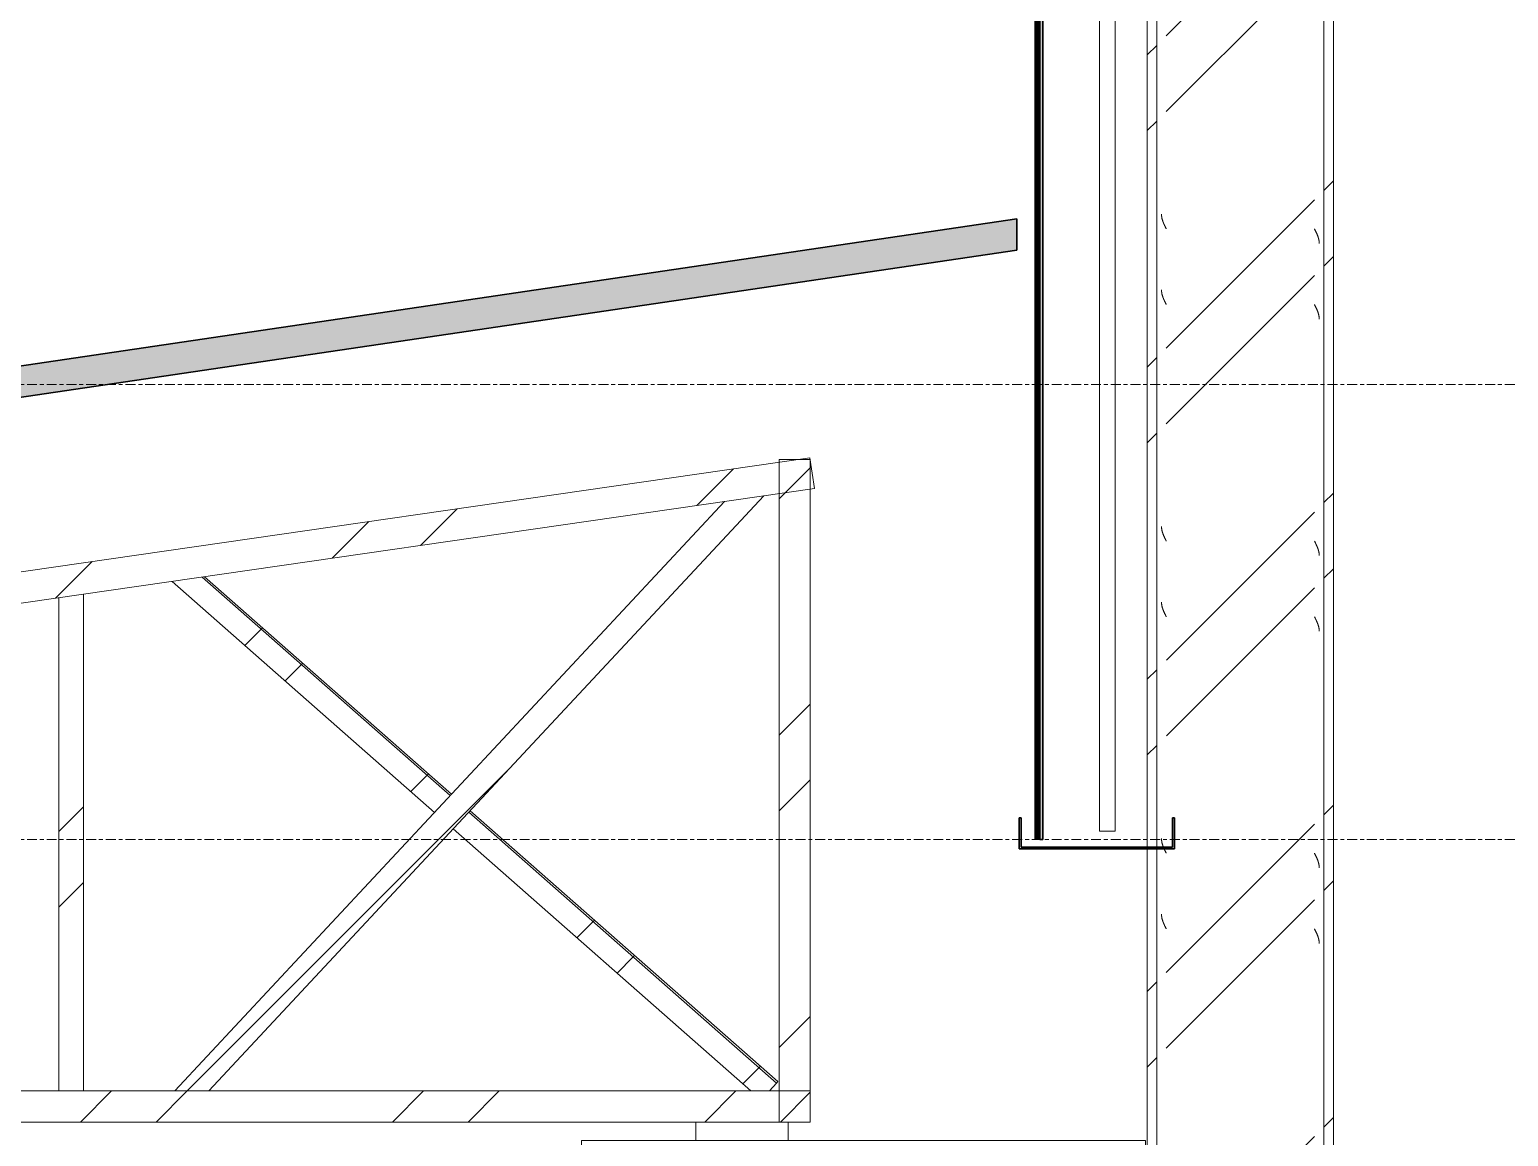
# Model space of a CAD drawing. Header units: centimetres. Extents: x -13467 to 3766, y -437 to 1921.
# Drawn here: x -12643.1 to -12404.8, y 467.7 to 646 of the extents above; entities that cross this region are included whole.
import ezdxf

# ---------------------------------------------------------------- set-up
doc = ezdxf.new("R2010")
doc.units = ezdxf.units.CM
doc.linetypes.add('Centre', pattern=[3.175, 0.635, -0.475, 1.59, -0.475])
for name, color, linetype, lineweight in [('A-FLOR-LEVL', 7, 'Continuous', 9), ('A-GENM', 7, 'Continuous', 9), ('A-ROOF', 7, 'Continuous', 9), ('A-ROOF-PATT', 7, 'Continuous', 35), ('A-WALL', 7, 'Continuous', 9), ('A-WALL-PATT', 7, 'Continuous', 35), ('S-BEAM', 7, 'Continuous', 9), ('S-COLS', 7, 'Continuous', 9), ('S-FSTN', 7, 'Continuous', 9)]:
    doc.layers.add(name, color=color, linetype=linetype, lineweight=lineweight)
pattern_1 = [(45, (-5050.647, 712), (-25.14472, 25.14472), []), (45, (-5050.647, 750.1), (-25.14472, 25.14472), [])]

# ---------------------------------------------------------------- blocks, each defined once
blk = doc.blocks.new('FP_11-Sección 1-1')
at = {"layer": 'S-COLS', "color": 9, "true_color": 0xc0c0c0}
for p, q in [((-12436.04, 613.85), (-12436.06, 613.89)), ((-12436.02, 613.81), (-12436.04, 613.85)), ((-12436, 613.78), (-12436.02, 613.81)), ((-12435.98, 613.74), (-12436, 613.78)), ((-12435.97, 613.7), (-12435.98, 613.74)), ((-12435.95, 613.66), (-12435.97, 613.7)), ((-12435.93, 613.63), (-12435.95, 613.66)), ((-12435.91, 613.59), (-12435.93, 613.63)), ((-12435.89, 613.55), (-12435.91, 613.59)), ((-12435.87, 613.52), (-12435.89, 613.55)), ((-12435.85, 613.48), (-12435.87, 613.52)), ((-12435.84, 613.44), (-12435.85, 613.48)), ((-12435.82, 613.4), (-12435.84, 613.44)), ((-12435.8, 613.37), (-12435.82, 613.4)), ((-12435.78, 613.33), (-12435.8, 613.37)), ((-12435.77, 613.29), (-12435.78, 613.33)), ((-12435.75, 613.25), (-12435.77, 613.29)), ((-12435.73, 613.22), (-12435.75, 613.25)), ((-12435.71, 613.18), (-12435.73, 613.22)), ((-12435.7, 613.14), (-12435.71, 613.18)), ((-12435.68, 613.11), (-12435.7, 613.14)), ((-12435.66, 613.07), (-12435.68, 613.11)), ((-12435.65, 613.03), (-12435.66, 613.07)), ((-12435.63, 612.99), (-12435.65, 613.03)), ((-12435.62, 612.96), (-12435.63, 612.99)), ((-12435.6, 612.92), (-12435.62, 612.96)), ((-12435.59, 612.88), (-12435.6, 612.92)), ((-12435.57, 612.84), (-12435.59, 612.88)), ((-12435.56, 612.81), (-12435.57, 612.84)), ((-12435.54, 612.77), (-12435.56, 612.81)), ((-12435.53, 612.73), (-12435.54, 612.77)), ((-12435.52, 612.69), (-12435.53, 612.73)), ((-12435.5, 612.66), (-12435.52, 612.69)), ((-12435.49, 612.62), (-12435.5, 612.66)), ((-12435.48, 612.58), (-12435.49, 612.62)), ((-12435.47, 612.55), (-12435.48, 612.58)), ((-12435.45, 612.51), (-12435.47, 612.55)), ((-12435.44, 612.47), (-12435.45, 612.51)), ((-12435.43, 612.43), (-12435.44, 612.47)), ((-12435.42, 612.4), (-12435.43, 612.43)), ((-12435.41, 612.36), (-12435.42, 612.4)), ((-12435.4, 612.32), (-12435.41, 612.36)), ((-12435.39, 612.28), (-12435.4, 612.32)), ((-12435.38, 612.25), (-12435.39, 612.28)), ((-12435.37, 612.21), (-12435.38, 612.25)), ((-12435.36, 612.17), (-12435.37, 612.21)), ((-12435.36, 612.14), (-12435.36, 612.17)), ((-12435.35, 612.1), (-12435.36, 612.14)), ((-12435.34, 612.06), (-12435.35, 612.1)), ((-12435.34, 612.02), (-12435.34, 612.06)), ((-12435.33, 611.99), (-12435.34, 612.02)), ((-12435.32, 611.95), (-12435.33, 611.99)), ((-12435.32, 611.91), (-12435.32, 611.95)), ((-12435.31, 611.87), (-12435.32, 611.91)), ((-12435.31, 611.84), (-12435.31, 611.87)), ((-12435.31, 611.8), (-12435.31, 611.84)), ((-12435.3, 611.76), (-12435.31, 611.8)), ((-12435.3, 611.72), (-12435.3, 611.76)), ((-12435.3, 611.69), (-12435.3, 611.72)), ((-12435.29, 611.65), (-12435.3, 611.69)), ((-12435.29, 611.61), (-12435.29, 611.65)), ((-12435.29, 611.58), (-12435.29, 611.61)), ((-12435.29, 611.54), (-12435.29, 611.58)), ((-12436.04, 601.66), (-12436.06, 601.7)), ((-12436.02, 601.62), (-12436.04, 601.66)), ((-12436, 601.59), (-12436.02, 601.62)), ((-12435.98, 601.55), (-12436, 601.59)), ((-12435.97, 601.51), (-12435.98, 601.55)), ((-12435.95, 601.48), (-12435.97, 601.51)), ((-12435.93, 601.44), (-12435.95, 601.48)), ((-12435.91, 601.4), (-12435.93, 601.44)), ((-12435.89, 601.36), (-12435.91, 601.4)), ((-12435.87, 601.33), (-12435.89, 601.36)), ((-12435.85, 601.29), (-12435.87, 601.33)), ((-12435.84, 601.25), (-12435.85, 601.29)), ((-12435.82, 601.21), (-12435.84, 601.25)), ((-12435.8, 601.18), (-12435.82, 601.21)), ((-12435.78, 601.14), (-12435.8, 601.18)), ((-12435.77, 601.1), (-12435.78, 601.14)), ((-12435.75, 601.06), (-12435.77, 601.1)), ((-12435.73, 601.03), (-12435.75, 601.06)), ((-12435.71, 600.99), (-12435.73, 601.03)), ((-12435.7, 600.95), (-12435.71, 600.99)), ((-12435.68, 600.92), (-12435.7, 600.95)), ((-12435.66, 600.88), (-12435.68, 600.92)), ((-12435.65, 600.84), (-12435.66, 600.88)), ((-12435.63, 600.8), (-12435.65, 600.84)), ((-12435.62, 600.77), (-12435.63, 600.8)), ((-12435.6, 600.73), (-12435.62, 600.77)), ((-12435.59, 600.69), (-12435.6, 600.73)), ((-12435.57, 600.65), (-12435.59, 600.69)), ((-12435.56, 600.62), (-12435.57, 600.65)), ((-12435.54, 600.58), (-12435.56, 600.62)), ((-12435.53, 600.54), (-12435.54, 600.58)), ((-12435.52, 600.51), (-12435.53, 600.54)), ((-12435.5, 600.47), (-12435.52, 600.51)), ((-12435.49, 600.43), (-12435.5, 600.47)), ((-12435.48, 600.39), (-12435.49, 600.43)), ((-12435.47, 600.36), (-12435.48, 600.39)), ((-12435.45, 600.32), (-12435.47, 600.36)), ((-12435.44, 600.28), (-12435.45, 600.32)), ((-12435.43, 600.24), (-12435.44, 600.28)), ((-12435.42, 600.21), (-12435.43, 600.24)), ((-12435.41, 600.17), (-12435.42, 600.21)), ((-12435.4, 600.13), (-12435.41, 600.17)), ((-12435.39, 600.09), (-12435.4, 600.13)), ((-12435.38, 600.06), (-12435.39, 600.09)), ((-12435.37, 600.02), (-12435.38, 600.06)), ((-12435.36, 599.98), (-12435.37, 600.02)), ((-12435.36, 599.95), (-12435.36, 599.98)), ((-12435.35, 599.91), (-12435.36, 599.95)), ((-12435.34, 599.87), (-12435.35, 599.91)), ((-12435.34, 599.83), (-12435.34, 599.87)), ((-12435.33, 599.8), (-12435.34, 599.83)), ((-12435.32, 599.76), (-12435.33, 599.8)), ((-12435.32, 599.72), (-12435.32, 599.76)), ((-12435.31, 599.68), (-12435.32, 599.72)), ((-12435.31, 599.65), (-12435.31, 599.68)), ((-12435.31, 599.61), (-12435.31, 599.65)), ((-12435.3, 599.57), (-12435.31, 599.61)), ((-12435.3, 599.54), (-12435.3, 599.57)), ((-12435.3, 599.5), (-12435.3, 599.54)), ((-12435.29, 599.46), (-12435.3, 599.5)), ((-12435.29, 599.42), (-12435.29, 599.46)), ((-12435.29, 599.39), (-12435.29, 599.42)), ((-12435.29, 599.35), (-12435.29, 599.39)), ((-12436.04, 563.56), (-12436.06, 563.6)), ((-12436.02, 563.52), (-12436.04, 563.56)), ((-12436, 563.49), (-12436.02, 563.52)), ((-12435.98, 563.45), (-12436, 563.49)), ((-12435.97, 563.41), (-12435.98, 563.45)), ((-12435.95, 563.38), (-12435.97, 563.41)), ((-12435.93, 563.34), (-12435.95, 563.38)), ((-12435.91, 563.3), (-12435.93, 563.34)), ((-12435.89, 563.26), (-12435.91, 563.3)), ((-12435.87, 563.23), (-12435.89, 563.26)), ((-12435.85, 563.19), (-12435.87, 563.23)), ((-12435.84, 563.15), (-12435.85, 563.19)), ((-12435.82, 563.11), (-12435.84, 563.15)), ((-12435.8, 563.08), (-12435.82, 563.11)), ((-12435.78, 563.04), (-12435.8, 563.08)), ((-12435.77, 563), (-12435.78, 563.04)), ((-12435.75, 562.96), (-12435.77, 563)), ((-12435.73, 562.93), (-12435.75, 562.96)), ((-12435.71, 562.89), (-12435.73, 562.93)), ((-12435.7, 562.85), (-12435.71, 562.89)), ((-12435.68, 562.82), (-12435.7, 562.85)), ((-12435.66, 562.78), (-12435.68, 562.82)), ((-12435.65, 562.74), (-12435.66, 562.78)), ((-12435.63, 562.7), (-12435.65, 562.74)), ((-12435.62, 562.67), (-12435.63, 562.7)), ((-12435.6, 562.63), (-12435.62, 562.67)), ((-12435.59, 562.59), (-12435.6, 562.63)), ((-12435.57, 562.55), (-12435.59, 562.59)), ((-12435.56, 562.52), (-12435.57, 562.55)), ((-12435.54, 562.48), (-12435.56, 562.52)), ((-12435.53, 562.44), (-12435.54, 562.48)), ((-12435.52, 562.41), (-12435.53, 562.44)), ((-12435.5, 562.37), (-12435.52, 562.41)), ((-12435.49, 562.33), (-12435.5, 562.37)), ((-12435.48, 562.29), (-12435.49, 562.33)), ((-12435.47, 562.26), (-12435.48, 562.29)), ((-12435.45, 562.22), (-12435.47, 562.26)), ((-12435.44, 562.18), (-12435.45, 562.22)), ((-12435.43, 562.14), (-12435.44, 562.18)), ((-12435.42, 562.11), (-12435.43, 562.14)), ((-12435.41, 562.07), (-12435.42, 562.11)), ((-12435.4, 562.03), (-12435.41, 562.07)), ((-12435.39, 561.99), (-12435.4, 562.03)), ((-12435.38, 561.96), (-12435.39, 561.99)), ((-12435.37, 561.92), (-12435.38, 561.96)), ((-12435.36, 561.88), (-12435.37, 561.92)), ((-12435.36, 561.85), (-12435.36, 561.88)), ((-12435.35, 561.81), (-12435.36, 561.85)), ((-12435.34, 561.77), (-12435.35, 561.81)), ((-12435.34, 561.73), (-12435.34, 561.77)), ((-12435.33, 561.7), (-12435.34, 561.73)), ((-12435.32, 561.66), (-12435.33, 561.7)), ((-12435.32, 561.62), (-12435.32, 561.66)), ((-12435.31, 561.58), (-12435.32, 561.62)), ((-12435.31, 561.55), (-12435.31, 561.58)), ((-12435.31, 561.51), (-12435.31, 561.55)), ((-12435.3, 561.47), (-12435.31, 561.51)), ((-12435.3, 561.44), (-12435.3, 561.47)), ((-12435.3, 561.4), (-12435.3, 561.44)), ((-12435.29, 561.36), (-12435.3, 561.4)), ((-12435.29, 561.32), (-12435.29, 561.36)), ((-12435.29, 561.29), (-12435.29, 561.32)), ((-12435.29, 561.25), (-12435.29, 561.29)), ((-12436.04, 551.37), (-12436.06, 551.41)), ((-12436.02, 551.33), (-12436.04, 551.37)), ((-12436, 551.3), (-12436.02, 551.33)), ((-12435.98, 551.26), (-12436, 551.3)), ((-12435.97, 551.22), (-12435.98, 551.26)), ((-12435.95, 551.19), (-12435.97, 551.22)), ((-12435.93, 551.15), (-12435.95, 551.19)), ((-12435.91, 551.11), (-12435.93, 551.15)), ((-12435.89, 551.07), (-12435.91, 551.11)), ((-12435.87, 551.04), (-12435.89, 551.07)), ((-12435.85, 551), (-12435.87, 551.04)), ((-12435.84, 550.96), (-12435.85, 551)), ((-12435.82, 550.92), (-12435.84, 550.96)), ((-12435.8, 550.89), (-12435.82, 550.92)), ((-12435.78, 550.85), (-12435.8, 550.89)), ((-12435.77, 550.81), (-12435.78, 550.85)), ((-12435.75, 550.78), (-12435.77, 550.81)), ((-12435.73, 550.74), (-12435.75, 550.78)), ((-12435.71, 550.7), (-12435.73, 550.74)), ((-12435.7, 550.66), (-12435.71, 550.7)), ((-12435.68, 550.63), (-12435.7, 550.66)), ((-12435.66, 550.59), (-12435.68, 550.63)), ((-12435.65, 550.55), (-12435.66, 550.59)), ((-12435.63, 550.51), (-12435.65, 550.55)), ((-12435.62, 550.48), (-12435.63, 550.51)), ((-12435.6, 550.44), (-12435.62, 550.48)), ((-12435.59, 550.4), (-12435.6, 550.44)), ((-12435.57, 550.37), (-12435.59, 550.4)), ((-12435.56, 550.33), (-12435.57, 550.37)), ((-12435.54, 550.29), (-12435.56, 550.33)), ((-12435.53, 550.25), (-12435.54, 550.29)), ((-12435.52, 550.22), (-12435.53, 550.25)), ((-12435.5, 550.18), (-12435.52, 550.22)), ((-12435.49, 550.14), (-12435.5, 550.18)), ((-12435.48, 550.1), (-12435.49, 550.14)), ((-12435.47, 550.07), (-12435.48, 550.1)), ((-12435.45, 550.03), (-12435.47, 550.07)), ((-12435.44, 549.99), (-12435.45, 550.03)), ((-12435.43, 549.95), (-12435.44, 549.99)), ((-12435.42, 549.92), (-12435.43, 549.95)), ((-12435.41, 549.88), (-12435.42, 549.92)), ((-12435.4, 549.84), (-12435.41, 549.88)), ((-12435.39, 549.81), (-12435.4, 549.84)), ((-12435.38, 549.77), (-12435.39, 549.81)), ((-12435.37, 549.73), (-12435.38, 549.77)), ((-12435.36, 549.69), (-12435.37, 549.73)), ((-12435.36, 549.66), (-12435.36, 549.69)), ((-12435.35, 549.62), (-12435.36, 549.66)), ((-12435.34, 549.58), (-12435.35, 549.62)), ((-12435.34, 549.54), (-12435.34, 549.58)), ((-12435.33, 549.51), (-12435.34, 549.54)), ((-12435.32, 549.47), (-12435.33, 549.51)), ((-12435.32, 549.43), (-12435.32, 549.47)), ((-12435.31, 549.4), (-12435.32, 549.43)), ((-12435.31, 549.36), (-12435.31, 549.4)), ((-12435.31, 549.32), (-12435.31, 549.36)), ((-12435.3, 549.28), (-12435.31, 549.32)), ((-12435.3, 549.25), (-12435.3, 549.28)), ((-12435.3, 549.21), (-12435.3, 549.25)), ((-12435.29, 549.17), (-12435.3, 549.21)), ((-12435.29, 549.13), (-12435.29, 549.17)), ((-12435.29, 549.1), (-12435.29, 549.13)), ((-12435.29, 549.06), (-12435.29, 549.1)), ((-12436.04, 513.27), (-12436.06, 513.31)), ((-12436.02, 513.23), (-12436.04, 513.27)), ((-12436, 513.2), (-12436.02, 513.23)), ((-12435.98, 513.16), (-12436, 513.2)), ((-12435.97, 513.12), (-12435.98, 513.16)), ((-12435.95, 513.09), (-12435.97, 513.12)), ((-12435.93, 513.05), (-12435.95, 513.09)), ((-12435.91, 513.01), (-12435.93, 513.05)), ((-12435.89, 512.97), (-12435.91, 513.01)), ((-12435.87, 512.94), (-12435.89, 512.97)), ((-12435.85, 512.9), (-12435.87, 512.94)), ((-12435.84, 512.86), (-12435.85, 512.9)), ((-12435.82, 512.82), (-12435.84, 512.86)), ((-12435.8, 512.79), (-12435.82, 512.82)), ((-12435.78, 512.75), (-12435.8, 512.79)), ((-12435.77, 512.71), (-12435.78, 512.75)), ((-12435.75, 512.68), (-12435.77, 512.71)), ((-12435.73, 512.64), (-12435.75, 512.68)), ((-12435.71, 512.6), (-12435.73, 512.64)), ((-12435.7, 512.56), (-12435.71, 512.6)), ((-12435.68, 512.53), (-12435.7, 512.56)), ((-12435.66, 512.49), (-12435.68, 512.53)), ((-12435.65, 512.45), (-12435.66, 512.49)), ((-12435.63, 512.41), (-12435.65, 512.45)), ((-12435.62, 512.38), (-12435.63, 512.41)), ((-12435.6, 512.34), (-12435.62, 512.38)), ((-12435.59, 512.3), (-12435.6, 512.34)), ((-12435.57, 512.27), (-12435.59, 512.3)), ((-12435.56, 512.23), (-12435.57, 512.27)), ((-12435.54, 512.19), (-12435.56, 512.23)), ((-12435.53, 512.15), (-12435.54, 512.19)), ((-12435.52, 512.12), (-12435.53, 512.15)), ((-12435.5, 512.08), (-12435.52, 512.12)), ((-12435.49, 512.04), (-12435.5, 512.08)), ((-12435.48, 512), (-12435.49, 512.04)), ((-12435.47, 511.97), (-12435.48, 512)), ((-12435.45, 511.93), (-12435.47, 511.97)), ((-12435.44, 511.89), (-12435.45, 511.93)), ((-12435.43, 511.85), (-12435.44, 511.89)), ((-12435.42, 511.82), (-12435.43, 511.85)), ((-12435.41, 511.78), (-12435.42, 511.82)), ((-12435.4, 511.74), (-12435.41, 511.78)), ((-12435.39, 511.71), (-12435.4, 511.74)), ((-12435.38, 511.67), (-12435.39, 511.71)), ((-12435.37, 511.63), (-12435.38, 511.67)), ((-12435.36, 511.59), (-12435.37, 511.63)), ((-12435.36, 511.56), (-12435.36, 511.59)), ((-12435.35, 511.52), (-12435.36, 511.56)), ((-12435.34, 511.48), (-12435.35, 511.52)), ((-12435.34, 511.44), (-12435.34, 511.48)), ((-12435.33, 511.41), (-12435.34, 511.44)), ((-12435.32, 511.37), (-12435.33, 511.41)), ((-12435.32, 511.33), (-12435.32, 511.37)), ((-12435.31, 511.3), (-12435.32, 511.33)), ((-12435.31, 511.26), (-12435.31, 511.3)), ((-12435.31, 511.22), (-12435.31, 511.26)), ((-12435.3, 511.18), (-12435.31, 511.22)), ((-12435.3, 511.15), (-12435.3, 511.18)), ((-12435.3, 511.11), (-12435.3, 511.15)), ((-12435.29, 511.07), (-12435.3, 511.11)), ((-12435.29, 511.03), (-12435.29, 511.07)), ((-12435.29, 511), (-12435.29, 511.03)), ((-12435.29, 510.96), (-12435.29, 511)), ((-12436.04, 501.08), (-12436.06, 501.12)), ((-12436.02, 501.05), (-12436.04, 501.08)), ((-12436, 501.01), (-12436.02, 501.05)), ((-12435.98, 500.97), (-12436, 501.01)), ((-12435.97, 500.93), (-12435.98, 500.97)), ((-12435.95, 500.9), (-12435.97, 500.93)), ((-12435.93, 500.86), (-12435.95, 500.9)), ((-12435.91, 500.82), (-12435.93, 500.86)), ((-12435.89, 500.78), (-12435.91, 500.82)), ((-12435.87, 500.75), (-12435.89, 500.78)), ((-12435.85, 500.71), (-12435.87, 500.75)), ((-12435.84, 500.67), (-12435.85, 500.71)), ((-12435.82, 500.64), (-12435.84, 500.67)), ((-12435.8, 500.6), (-12435.82, 500.64)), ((-12435.78, 500.56), (-12435.8, 500.6)), ((-12435.77, 500.52), (-12435.78, 500.56)), ((-12435.75, 500.49), (-12435.77, 500.52)), ((-12435.73, 500.45), (-12435.75, 500.49)), ((-12435.71, 500.41), (-12435.73, 500.45)), ((-12435.7, 500.37), (-12435.71, 500.41)), ((-12435.68, 500.34), (-12435.7, 500.37)), ((-12435.66, 500.3), (-12435.68, 500.34)), ((-12435.65, 500.26), (-12435.66, 500.3)), ((-12435.63, 500.22), (-12435.65, 500.26)), ((-12435.62, 500.19), (-12435.63, 500.22)), ((-12435.6, 500.15), (-12435.62, 500.19)), ((-12435.59, 500.11), (-12435.6, 500.15)), ((-12435.57, 500.08), (-12435.59, 500.11)), ((-12435.56, 500.04), (-12435.57, 500.08)), ((-12435.54, 500), (-12435.56, 500.04)), ((-12435.53, 499.96), (-12435.54, 500)), ((-12435.52, 499.93), (-12435.53, 499.96)), ((-12435.5, 499.89), (-12435.52, 499.93)), ((-12435.49, 499.85), (-12435.5, 499.89)), ((-12435.48, 499.81), (-12435.49, 499.85)), ((-12435.47, 499.78), (-12435.48, 499.81)), ((-12435.45, 499.74), (-12435.47, 499.78)), ((-12435.44, 499.7), (-12435.45, 499.74)), ((-12435.43, 499.67), (-12435.44, 499.7)), ((-12435.42, 499.63), (-12435.43, 499.67)), ((-12435.41, 499.59), (-12435.42, 499.63)), ((-12435.4, 499.55), (-12435.41, 499.59)), ((-12435.39, 499.52), (-12435.4, 499.55)), ((-12435.38, 499.48), (-12435.39, 499.52)), ((-12435.37, 499.44), (-12435.38, 499.48)), ((-12435.36, 499.4), (-12435.37, 499.44)), ((-12435.36, 499.37), (-12435.36, 499.4)), ((-12435.35, 499.33), (-12435.36, 499.37)), ((-12435.34, 499.29), (-12435.35, 499.33)), ((-12435.34, 499.25), (-12435.34, 499.29)), ((-12435.33, 499.22), (-12435.34, 499.25)), ((-12435.32, 499.18), (-12435.33, 499.22)), ((-12435.32, 499.14), (-12435.32, 499.18)), ((-12435.31, 499.11), (-12435.32, 499.14)), ((-12435.31, 499.07), (-12435.31, 499.11)), ((-12435.31, 499.03), (-12435.31, 499.07)), ((-12435.3, 498.99), (-12435.31, 499.03)), ((-12435.3, 498.96), (-12435.3, 498.99)), ((-12435.3, 498.92), (-12435.3, 498.96)), ((-12435.29, 498.88), (-12435.3, 498.92)), ((-12435.29, 498.84), (-12435.29, 498.88)), ((-12435.29, 498.81), (-12435.29, 498.84)), ((-12435.29, 498.77), (-12435.29, 498.81))]:
    blk.add_line(p, q, dxfattribs=at)
blk = doc.blocks.new('FP_12-Sección 1-1')
at = {"layer": 'S-COLS', "color": 9, "true_color": 0xc0c0c0}
for p, q in [((-12460.71, 616.2), (-12460.71, 616.24)), ((-12460.71, 616.16), (-12460.71, 616.2)), ((-12460.7, 616.13), (-12460.71, 616.16)), ((-12460.7, 616.09), (-12460.7, 616.13)), ((-12460.7, 616.05), (-12460.7, 616.09)), ((-12460.7, 616.01), (-12460.7, 616.05)), ((-12460.69, 615.98), (-12460.7, 616.01)), ((-12460.69, 615.94), (-12460.69, 615.98)), ((-12460.69, 615.9), (-12460.69, 615.94)), ((-12460.68, 615.87), (-12460.69, 615.9)), ((-12460.68, 615.83), (-12460.68, 615.87)), ((-12460.67, 615.79), (-12460.68, 615.83)), ((-12460.66, 615.75), (-12460.67, 615.79)), ((-12460.66, 615.72), (-12460.66, 615.75)), ((-12460.65, 615.68), (-12460.66, 615.72)), ((-12460.64, 615.64), (-12460.65, 615.68)), ((-12460.63, 615.6), (-12460.64, 615.64)), ((-12460.63, 615.57), (-12460.63, 615.6)), ((-12460.62, 615.53), (-12460.63, 615.57)), ((-12460.61, 615.49), (-12460.62, 615.53)), ((-12460.6, 615.46), (-12460.61, 615.49)), ((-12460.59, 615.42), (-12460.6, 615.46)), ((-12460.58, 615.38), (-12460.59, 615.42)), ((-12460.57, 615.34), (-12460.58, 615.38)), ((-12460.56, 615.31), (-12460.57, 615.34)), ((-12460.55, 615.27), (-12460.56, 615.31)), ((-12460.53, 615.23), (-12460.55, 615.27)), ((-12460.52, 615.19), (-12460.53, 615.23)), ((-12460.51, 615.16), (-12460.52, 615.19)), ((-12460.5, 615.12), (-12460.51, 615.16)), ((-12460.48, 615.08), (-12460.5, 615.12)), ((-12460.47, 615.04), (-12460.48, 615.08)), ((-12460.46, 615.01), (-12460.47, 615.04)), ((-12460.44, 614.97), (-12460.46, 615.01)), ((-12460.43, 614.93), (-12460.44, 614.97)), ((-12460.41, 614.9), (-12460.43, 614.93)), ((-12460.4, 614.86), (-12460.41, 614.9)), ((-12460.38, 614.82), (-12460.4, 614.86)), ((-12460.37, 614.78), (-12460.38, 614.82)), ((-12460.35, 614.75), (-12460.37, 614.78)), ((-12460.33, 614.71), (-12460.35, 614.75)), ((-12460.32, 614.67), (-12460.33, 614.71)), ((-12460.3, 614.63), (-12460.32, 614.67)), ((-12460.29, 614.6), (-12460.3, 614.63)), ((-12460.27, 614.56), (-12460.29, 614.6)), ((-12460.25, 614.52), (-12460.27, 614.56)), ((-12460.23, 614.49), (-12460.25, 614.52)), ((-12460.22, 614.45), (-12460.23, 614.49)), ((-12460.2, 614.41), (-12460.22, 614.45)), ((-12460.18, 614.37), (-12460.2, 614.41)), ((-12460.16, 614.34), (-12460.18, 614.37)), ((-12460.14, 614.3), (-12460.16, 614.34)), ((-12460.13, 614.26), (-12460.14, 614.3)), ((-12460.11, 614.22), (-12460.13, 614.26)), ((-12460.09, 614.19), (-12460.11, 614.22)), ((-12460.07, 614.15), (-12460.09, 614.19)), ((-12460.05, 614.11), (-12460.07, 614.15)), ((-12460.03, 614.07), (-12460.05, 614.11)), ((-12460.01, 614.04), (-12460.03, 614.07)), ((-12460, 614), (-12460.01, 614.04)), ((-12459.98, 613.96), (-12460, 614)), ((-12459.96, 613.93), (-12459.98, 613.96)), ((-12459.94, 613.89), (-12459.96, 613.93)), ((-12460.71, 604.01), (-12460.71, 604.05)), ((-12460.71, 603.97), (-12460.71, 604.01)), ((-12460.7, 603.94), (-12460.71, 603.97)), ((-12460.7, 603.9), (-12460.7, 603.94)), ((-12460.7, 603.86), (-12460.7, 603.9)), ((-12460.7, 603.83), (-12460.7, 603.86)), ((-12460.69, 603.79), (-12460.7, 603.83)), ((-12460.69, 603.75), (-12460.69, 603.79)), ((-12460.69, 603.71), (-12460.69, 603.75)), ((-12460.68, 603.68), (-12460.69, 603.71)), ((-12460.68, 603.64), (-12460.68, 603.68)), ((-12460.67, 603.6), (-12460.68, 603.64)), ((-12460.66, 603.56), (-12460.67, 603.6)), ((-12460.66, 603.53), (-12460.66, 603.56)), ((-12460.65, 603.49), (-12460.66, 603.53)), ((-12460.64, 603.45), (-12460.65, 603.49)), ((-12460.63, 603.41), (-12460.64, 603.45)), ((-12460.63, 603.38), (-12460.63, 603.41)), ((-12460.62, 603.34), (-12460.63, 603.38)), ((-12460.61, 603.3), (-12460.62, 603.34)), ((-12460.6, 603.27), (-12460.61, 603.3)), ((-12460.59, 603.23), (-12460.6, 603.27)), ((-12460.58, 603.19), (-12460.59, 603.23)), ((-12460.57, 603.15), (-12460.58, 603.19)), ((-12460.56, 603.12), (-12460.57, 603.15)), ((-12460.55, 603.08), (-12460.56, 603.12)), ((-12460.53, 603.04), (-12460.55, 603.08)), ((-12460.52, 603), (-12460.53, 603.04)), ((-12460.51, 602.97), (-12460.52, 603)), ((-12460.5, 602.93), (-12460.51, 602.97)), ((-12460.48, 602.89), (-12460.5, 602.93)), ((-12460.47, 602.86), (-12460.48, 602.89)), ((-12460.46, 602.82), (-12460.47, 602.86)), ((-12460.44, 602.78), (-12460.46, 602.82)), ((-12460.43, 602.74), (-12460.44, 602.78)), ((-12460.41, 602.71), (-12460.43, 602.74)), ((-12460.4, 602.67), (-12460.41, 602.71)), ((-12460.38, 602.63), (-12460.4, 602.67)), ((-12460.37, 602.59), (-12460.38, 602.63)), ((-12460.35, 602.56), (-12460.37, 602.59)), ((-12460.33, 602.52), (-12460.35, 602.56)), ((-12460.32, 602.48), (-12460.33, 602.52)), ((-12460.3, 602.44), (-12460.32, 602.48)), ((-12460.29, 602.41), (-12460.3, 602.44)), ((-12460.27, 602.37), (-12460.29, 602.41)), ((-12460.25, 602.33), (-12460.27, 602.37)), ((-12460.23, 602.3), (-12460.25, 602.33)), ((-12460.22, 602.26), (-12460.23, 602.3)), ((-12460.2, 602.22), (-12460.22, 602.26)), ((-12460.18, 602.18), (-12460.2, 602.22)), ((-12460.16, 602.15), (-12460.18, 602.18)), ((-12460.14, 602.11), (-12460.16, 602.15)), ((-12460.13, 602.07), (-12460.14, 602.11)), ((-12460.11, 602.03), (-12460.13, 602.07)), ((-12460.09, 602), (-12460.11, 602.03)), ((-12460.07, 601.96), (-12460.09, 602)), ((-12460.05, 601.92), (-12460.07, 601.96)), ((-12460.03, 601.89), (-12460.05, 601.92)), ((-12460.01, 601.85), (-12460.03, 601.89)), ((-12460, 601.81), (-12460.01, 601.85)), ((-12459.98, 601.77), (-12460, 601.81)), ((-12459.96, 601.74), (-12459.98, 601.77)), ((-12459.94, 601.7), (-12459.96, 601.74)), ((-12460.71, 565.91), (-12460.71, 565.95)), ((-12460.71, 565.87), (-12460.71, 565.91)), ((-12460.7, 565.84), (-12460.71, 565.87)), ((-12460.7, 565.8), (-12460.7, 565.84)), ((-12460.7, 565.76), (-12460.7, 565.8)), ((-12460.7, 565.73), (-12460.7, 565.76)), ((-12460.69, 565.69), (-12460.7, 565.73)), ((-12460.69, 565.65), (-12460.69, 565.69)), ((-12460.69, 565.61), (-12460.69, 565.65)), ((-12460.68, 565.58), (-12460.69, 565.61)), ((-12460.68, 565.54), (-12460.68, 565.58)), ((-12460.67, 565.5), (-12460.68, 565.54)), ((-12460.66, 565.46), (-12460.67, 565.5)), ((-12460.66, 565.43), (-12460.66, 565.46)), ((-12460.65, 565.39), (-12460.66, 565.43)), ((-12460.64, 565.35), (-12460.65, 565.39)), ((-12460.63, 565.31), (-12460.64, 565.35)), ((-12460.63, 565.28), (-12460.63, 565.31)), ((-12460.62, 565.24), (-12460.63, 565.28)), ((-12460.61, 565.2), (-12460.62, 565.24)), ((-12460.6, 565.17), (-12460.61, 565.2)), ((-12460.59, 565.13), (-12460.6, 565.17)), ((-12460.58, 565.09), (-12460.59, 565.13)), ((-12460.57, 565.05), (-12460.58, 565.09)), ((-12460.56, 565.02), (-12460.57, 565.05)), ((-12460.55, 564.98), (-12460.56, 565.02)), ((-12460.53, 564.94), (-12460.55, 564.98)), ((-12460.52, 564.9), (-12460.53, 564.94)), ((-12460.51, 564.87), (-12460.52, 564.9)), ((-12460.5, 564.83), (-12460.51, 564.87)), ((-12460.48, 564.79), (-12460.5, 564.83)), ((-12460.47, 564.76), (-12460.48, 564.79)), ((-12460.46, 564.72), (-12460.47, 564.76)), ((-12460.44, 564.68), (-12460.46, 564.72)), ((-12460.43, 564.64), (-12460.44, 564.68)), ((-12460.41, 564.61), (-12460.43, 564.64)), ((-12460.4, 564.57), (-12460.41, 564.61)), ((-12460.38, 564.53), (-12460.4, 564.57)), ((-12460.37, 564.49), (-12460.38, 564.53)), ((-12460.35, 564.46), (-12460.37, 564.49)), ((-12460.33, 564.42), (-12460.35, 564.46)), ((-12460.32, 564.38), (-12460.33, 564.42)), ((-12460.3, 564.34), (-12460.32, 564.38)), ((-12460.29, 564.31), (-12460.3, 564.34)), ((-12460.27, 564.27), (-12460.29, 564.31)), ((-12460.25, 564.23), (-12460.27, 564.27)), ((-12460.23, 564.2), (-12460.25, 564.23)), ((-12460.22, 564.16), (-12460.23, 564.2)), ((-12460.2, 564.12), (-12460.22, 564.16)), ((-12460.18, 564.08), (-12460.2, 564.12)), ((-12460.16, 564.05), (-12460.18, 564.08)), ((-12460.14, 564.01), (-12460.16, 564.05)), ((-12460.13, 563.97), (-12460.14, 564.01)), ((-12460.11, 563.93), (-12460.13, 563.97)), ((-12460.09, 563.9), (-12460.11, 563.93)), ((-12460.07, 563.86), (-12460.09, 563.9)), ((-12460.05, 563.82), (-12460.07, 563.86)), ((-12460.03, 563.79), (-12460.05, 563.82)), ((-12460.01, 563.75), (-12460.03, 563.79)), ((-12460, 563.71), (-12460.01, 563.75)), ((-12459.98, 563.67), (-12460, 563.71)), ((-12459.96, 563.64), (-12459.98, 563.67)), ((-12459.94, 563.6), (-12459.96, 563.64)), ((-12460.71, 553.72), (-12460.71, 553.76)), ((-12460.71, 553.69), (-12460.71, 553.72)), ((-12460.7, 553.65), (-12460.71, 553.69)), ((-12460.7, 553.61), (-12460.7, 553.65)), ((-12460.7, 553.57), (-12460.7, 553.61)), ((-12460.7, 553.54), (-12460.7, 553.57)), ((-12460.69, 553.5), (-12460.7, 553.54)), ((-12460.69, 553.46), (-12460.69, 553.5)), ((-12460.69, 553.42), (-12460.69, 553.46)), ((-12460.68, 553.39), (-12460.69, 553.42)), ((-12460.68, 553.35), (-12460.68, 553.39)), ((-12460.67, 553.31), (-12460.68, 553.35)), ((-12460.66, 553.27), (-12460.67, 553.31)), ((-12460.66, 553.24), (-12460.66, 553.27)), ((-12460.65, 553.2), (-12460.66, 553.24)), ((-12460.64, 553.16), (-12460.65, 553.2)), ((-12460.63, 553.13), (-12460.64, 553.16)), ((-12460.63, 553.09), (-12460.63, 553.13)), ((-12460.62, 553.05), (-12460.63, 553.09)), ((-12460.61, 553.01), (-12460.62, 553.05)), ((-12460.6, 552.98), (-12460.61, 553.01)), ((-12460.59, 552.94), (-12460.6, 552.98)), ((-12460.58, 552.9), (-12460.59, 552.94)), ((-12460.57, 552.86), (-12460.58, 552.9)), ((-12460.56, 552.83), (-12460.57, 552.86)), ((-12460.55, 552.79), (-12460.56, 552.83)), ((-12460.53, 552.75), (-12460.55, 552.79)), ((-12460.52, 552.72), (-12460.53, 552.75)), ((-12460.51, 552.68), (-12460.52, 552.72)), ((-12460.5, 552.64), (-12460.51, 552.68)), ((-12460.48, 552.6), (-12460.5, 552.64)), ((-12460.47, 552.57), (-12460.48, 552.6)), ((-12460.46, 552.53), (-12460.47, 552.57)), ((-12460.44, 552.49), (-12460.46, 552.53)), ((-12460.43, 552.45), (-12460.44, 552.49)), ((-12460.41, 552.42), (-12460.43, 552.45)), ((-12460.4, 552.38), (-12460.41, 552.42)), ((-12460.38, 552.34), (-12460.4, 552.38)), ((-12460.37, 552.3), (-12460.38, 552.34)), ((-12460.35, 552.27), (-12460.37, 552.3)), ((-12460.33, 552.23), (-12460.35, 552.27)), ((-12460.32, 552.19), (-12460.33, 552.23)), ((-12460.3, 552.16), (-12460.32, 552.19)), ((-12460.29, 552.12), (-12460.3, 552.16)), ((-12460.27, 552.08), (-12460.29, 552.12)), ((-12460.25, 552.04), (-12460.27, 552.08)), ((-12460.23, 552.01), (-12460.25, 552.04)), ((-12460.22, 551.97), (-12460.23, 552.01)), ((-12460.2, 551.93), (-12460.22, 551.97)), ((-12460.18, 551.89), (-12460.2, 551.93)), ((-12460.16, 551.86), (-12460.18, 551.89)), ((-12460.14, 551.82), (-12460.16, 551.86)), ((-12460.13, 551.78), (-12460.14, 551.82)), ((-12460.11, 551.75), (-12460.13, 551.78)), ((-12460.09, 551.71), (-12460.11, 551.75)), ((-12460.07, 551.67), (-12460.09, 551.71)), ((-12460.05, 551.63), (-12460.07, 551.67)), ((-12460.03, 551.6), (-12460.05, 551.63)), ((-12460.01, 551.56), (-12460.03, 551.6)), ((-12460, 551.52), (-12460.01, 551.56)), ((-12459.98, 551.48), (-12460, 551.52)), ((-12459.96, 551.45), (-12459.98, 551.48)), ((-12459.94, 551.41), (-12459.96, 551.45)), ((-12460.71, 515.62), (-12460.71, 515.66)), ((-12460.71, 515.59), (-12460.71, 515.62)), ((-12460.7, 515.55), (-12460.71, 515.59)), ((-12460.7, 515.51), (-12460.7, 515.55)), ((-12460.7, 515.47), (-12460.7, 515.51)), ((-12460.7, 515.44), (-12460.7, 515.47)), ((-12460.69, 515.4), (-12460.7, 515.44)), ((-12460.69, 515.36), (-12460.69, 515.4)), ((-12460.69, 515.32), (-12460.69, 515.36)), ((-12460.68, 515.29), (-12460.69, 515.32)), ((-12460.68, 515.25), (-12460.68, 515.29)), ((-12460.67, 515.21), (-12460.68, 515.25)), ((-12460.66, 515.17), (-12460.67, 515.21)), ((-12460.66, 515.14), (-12460.66, 515.17)), ((-12460.65, 515.1), (-12460.66, 515.14)), ((-12460.64, 515.06), (-12460.65, 515.1)), ((-12460.63, 515.03), (-12460.64, 515.06)), ((-12460.63, 514.99), (-12460.63, 515.03)), ((-12460.62, 514.95), (-12460.63, 514.99)), ((-12460.61, 514.91), (-12460.62, 514.95)), ((-12460.6, 514.88), (-12460.61, 514.91)), ((-12460.59, 514.84), (-12460.6, 514.88)), ((-12460.58, 514.8), (-12460.59, 514.84)), ((-12460.57, 514.76), (-12460.58, 514.8)), ((-12460.56, 514.73), (-12460.57, 514.76)), ((-12460.55, 514.69), (-12460.56, 514.73)), ((-12460.53, 514.65), (-12460.55, 514.69)), ((-12460.52, 514.62), (-12460.53, 514.65)), ((-12460.51, 514.58), (-12460.52, 514.62)), ((-12460.5, 514.54), (-12460.51, 514.58)), ((-12460.48, 514.5), (-12460.5, 514.54)), ((-12460.47, 514.47), (-12460.48, 514.5)), ((-12460.46, 514.43), (-12460.47, 514.47)), ((-12460.44, 514.39), (-12460.46, 514.43)), ((-12460.43, 514.35), (-12460.44, 514.39)), ((-12460.41, 514.32), (-12460.43, 514.35)), ((-12460.25, 513.94), (-12460.27, 513.98)), ((-12460.23, 513.91), (-12460.25, 513.94)), ((-12460.22, 513.87), (-12460.23, 513.91)), ((-12460.2, 513.83), (-12460.22, 513.87)), ((-12460.18, 513.79), (-12460.2, 513.83)), ((-12460.16, 513.76), (-12460.18, 513.79)), ((-12460.14, 513.72), (-12460.16, 513.76)), ((-12460.13, 513.68), (-12460.14, 513.72)), ((-12460.11, 513.65), (-12460.13, 513.68)), ((-12460.09, 513.61), (-12460.11, 513.65)), ((-12460.07, 513.57), (-12460.09, 513.61)), ((-12460.05, 513.53), (-12460.07, 513.57)), ((-12460.03, 513.5), (-12460.05, 513.53)), ((-12460.01, 513.46), (-12460.03, 513.5)), ((-12460, 513.42), (-12460.01, 513.46)), ((-12459.98, 513.38), (-12460, 513.42)), ((-12459.96, 513.35), (-12459.98, 513.38)), ((-12459.94, 513.31), (-12459.96, 513.35)), ((-12460.71, 503.43), (-12460.71, 503.47)), ((-12460.71, 503.4), (-12460.71, 503.43)), ((-12460.7, 503.36), (-12460.71, 503.4)), ((-12460.7, 503.32), (-12460.7, 503.36)), ((-12460.7, 503.28), (-12460.7, 503.32)), ((-12460.7, 503.25), (-12460.7, 503.28)), ((-12460.69, 503.21), (-12460.7, 503.25)), ((-12460.69, 503.17), (-12460.69, 503.21)), ((-12460.69, 503.13), (-12460.69, 503.17)), ((-12460.68, 503.1), (-12460.69, 503.13)), ((-12460.68, 503.06), (-12460.68, 503.1)), ((-12460.67, 503.02), (-12460.68, 503.06)), ((-12460.66, 502.99), (-12460.67, 503.02)), ((-12460.66, 502.95), (-12460.66, 502.99)), ((-12460.65, 502.91), (-12460.66, 502.95)), ((-12460.64, 502.87), (-12460.65, 502.91)), ((-12460.63, 502.84), (-12460.64, 502.87)), ((-12460.63, 502.8), (-12460.63, 502.84)), ((-12460.62, 502.76), (-12460.63, 502.8)), ((-12460.61, 502.72), (-12460.62, 502.76)), ((-12460.6, 502.69), (-12460.61, 502.72)), ((-12460.59, 502.65), (-12460.6, 502.69)), ((-12460.58, 502.61), (-12460.59, 502.65)), ((-12460.57, 502.57), (-12460.58, 502.61)), ((-12460.56, 502.54), (-12460.57, 502.57)), ((-12460.55, 502.5), (-12460.56, 502.54)), ((-12460.53, 502.46), (-12460.55, 502.5)), ((-12460.52, 502.43), (-12460.53, 502.46)), ((-12460.51, 502.39), (-12460.52, 502.43)), ((-12460.5, 502.35), (-12460.51, 502.39)), ((-12460.48, 502.31), (-12460.5, 502.35)), ((-12460.47, 502.28), (-12460.48, 502.31)), ((-12460.46, 502.24), (-12460.47, 502.28)), ((-12460.44, 502.2), (-12460.46, 502.24)), ((-12460.43, 502.16), (-12460.44, 502.2)), ((-12460.41, 502.13), (-12460.43, 502.16)), ((-12460.4, 502.09), (-12460.41, 502.13)), ((-12460.38, 502.05), (-12460.4, 502.09)), ((-12460.37, 502.02), (-12460.38, 502.05)), ((-12460.35, 501.98), (-12460.37, 502.02)), ((-12460.33, 501.94), (-12460.35, 501.98)), ((-12460.32, 501.9), (-12460.33, 501.94)), ((-12460.3, 501.87), (-12460.32, 501.9)), ((-12460.29, 501.83), (-12460.3, 501.87)), ((-12460.27, 501.79), (-12460.29, 501.83)), ((-12460.25, 501.75), (-12460.27, 501.79)), ((-12460.23, 501.72), (-12460.25, 501.75)), ((-12460.22, 501.68), (-12460.23, 501.72)), ((-12460.2, 501.64), (-12460.22, 501.68)), ((-12460.18, 501.6), (-12460.2, 501.64)), ((-12460.16, 501.57), (-12460.18, 501.6)), ((-12460.14, 501.53), (-12460.16, 501.57)), ((-12460.13, 501.49), (-12460.14, 501.53)), ((-12460.11, 501.46), (-12460.13, 501.49)), ((-12460.09, 501.42), (-12460.11, 501.46)), ((-12460.07, 501.38), (-12460.09, 501.42)), ((-12460.05, 501.34), (-12460.07, 501.38)), ((-12460.03, 501.31), (-12460.05, 501.34)), ((-12460.01, 501.27), (-12460.03, 501.31)), ((-12460, 501.23), (-12460.01, 501.27)), ((-12459.98, 501.19), (-12460, 501.23)), ((-12459.96, 501.16), (-12459.98, 501.19)), ((-12459.94, 501.12), (-12459.96, 501.16))]:
    blk.add_line(p, q, dxfattribs=at)
blk = doc.blocks.new('RVR_CERCHA_C01 - RVR_CERCHA_C01-1649010-Sección 1-1')
at = {"layer": 'S-BEAM', "true_color": 0xc0c0c0}
h = blk.add_hatch(dxfattribs=at)
h.set_pattern_fill('FP_6', color=9, style=0, pattern_type=2)
h.set_pattern_definition(pattern_1)
h.paths.add_polyline_path([(-13112.09, 485.9), (-12516.64, 572.08), (-12517.35, 577.03), (-13112.09, 490.95), (-13112.09, 488.69)])
h = blk.add_hatch(dxfattribs=at)
h.set_pattern_fill('FP_6', color=9, style=0, pattern_type=2)
h.set_pattern_definition(pattern_1)
h.paths.add_polyline_path([(-12517.31, 470.01), (-12517.31, 576.73), (-12522.31, 576.73), (-12522.31, 470.01)])
h = blk.add_hatch(dxfattribs=at)
h.set_pattern_fill('FP_6', color=9, style=0, pattern_type=2)
h.set_pattern_definition(pattern_1)
h.paths.add_polyline_path([(-12619.68, 475.01), (-12614.21, 475.01), (-12524.8, 570.9), (-12531.12, 569.98), (-12606.92, 488.69)])
h = blk.add_hatch(dxfattribs=at)
h.set_pattern_fill('FP_6', color=9, style=0, pattern_type=2)
h.set_pattern_definition(pattern_1)
h.paths.add_polyline_path([(-12523.86, 475.01), (-12522.74, 476.29), (-12572.31, 519.94), (-12574.84, 517.23), (-12526.89, 475.01)])
h.paths.add_polyline_path([(-12577.84, 519.88), (-12575.32, 522.59), (-12615.31, 557.8), (-12620.12, 557.1), (-12618.27, 555.47)])
h = blk.add_hatch(dxfattribs=at)
h.set_pattern_fill('FP_6', color=9, style=0, pattern_type=2)
h.set_pattern_definition(pattern_1)
h.paths.add_polyline_path([(-12522.74, 476.29), (-12522.54, 476.52), (-12572.11, 520.16), (-12572.31, 519.94), (-12536.82, 488.69)])
h.paths.add_polyline_path([(-12575.32, 522.59), (-12575.11, 522.8), (-12614.92, 557.86), (-12615.31, 557.8)])
h = blk.add_hatch(dxfattribs=at)
h.set_pattern_fill('FP_6', color=9, style=0, pattern_type=2)
h.set_pattern_definition(pattern_1)
h.paths.add_polyline_path([(-12634.61, 475.01), (-12634.4, 475.01), (-12634.4, 555.04), (-12638.4, 554.46), (-12638.4, 475.01)])
h = blk.add_hatch(dxfattribs=at)
h.set_pattern_fill('FP_6', color=9, style=0, pattern_type=2)
h.set_pattern_definition(pattern_1)
h.paths.add_polyline_path([(-13101.18, 470.01), (-12517.31, 470.01), (-12517.31, 475.01), (-13112.09, 475.01), (-13112.09, 470.01)])
at = {"layer": 'S-BEAM'}
for p, q in [((-12517.35, 577.03), (-13112.09, 490.95)), ((-12522.31, 576.73), (-12517.31, 576.73)), ((-12522.31, 576.73), (-12522.31, 470.01)), ((-12517.35, 577.03), (-12516.64, 572.08)), ((-12517.31, 470.01), (-12517.31, 576.73)), ((-12516.64, 572.08), (-13112.09, 485.9)), ((-12619.68, 475.01), (-12531.12, 569.98)), ((-12524.8, 570.9), (-12614.21, 475.01)), ((-12615.31, 557.8), (-12575.32, 522.59)), ((-12614.92, 557.86), (-12575.11, 522.8)), ((-12620.12, 557.1), (-12577.84, 519.88)), ((-12638.4, 554.46), (-12638.4, 475.01)), ((-12634.4, 475.01), (-12634.4, 555.04)), ((-12572.31, 519.94), (-12522.74, 476.29)), ((-12572.11, 520.16), (-12522.54, 476.52)), ((-12574.84, 517.23), (-12526.89, 475.01)), ((-13112.09, 475.01), (-12517.31, 475.01)), ((-12522.74, 476.29), (-12523.86, 475.01)), ((-12522.54, 476.52), (-12522.74, 476.29)), ((-12517.31, 475.01), (-12517.31, 470.01)), ((-12517.31, 470.01), (-13112.09, 470.01)), ((-12517.31, 470.01), (-12522.31, 470.01))]:
    blk.add_line(p, q, dxfattribs=at)
blk = doc.blocks.new('RVR_Soporte Cercha _02 - RVR_Soporte Cercha _02-1657184-Sección 1-1')
at = {"layer": 'S-FSTN'}
for p, q in [((-12535.76, 470.01), (-12535.76, 467.01)), ((-12520.88, 467.01), (-12520.88, 470.01)), ((-12463.31, 467.01), (-12554.15, 467.01)), ((-12554.15, 467.01), (-12554.15, 457.56)), ((-12535.76, 467.01), (-12520.88, 467.01)), ((-12463.31, 457.56), (-12463.31, 467.01)), ((-12554.15, 457.56), (-12463.31, 457.56)), ((-12539.19, 457.56), (-12463, 354.54)), ((-12526.76, 457.56), (-12539.19, 457.56)), ((-12463, 371.36), (-12526.76, 457.56)), ((-12463.31, 457.56), (-12473.23, 457.56)), ((-12473.23, 457.56), (-12473.23, 456.62)), ((-12463.31, 448.29), (-12463.31, 457.56)), ((-12473.23, 456.62), (-12464.07, 456.62)), ((-12464.07, 456.62), (-12464.07, 448.29)), ((-12464.07, 448.29), (-12463.31, 448.29)), ((-12467.01, 359.96), (-12467.41, 359.67)), ((-12463, 354.54), (-12467.01, 359.96)), ((-12467.41, 359.67), (-12463.5, 354.37)), ((-12463.5, 354.37), (-12463.5, 346.58)), ((-12463.5, 346.58), (-12463, 346.58))]:
    blk.add_line(p, q, dxfattribs=at)
blk = doc.blocks.new('Costaneras Perfil C - 50 x 250-1666462-Sección 1-1')
at = {"layer": 'S-BEAM', "true_color": 0xc0c0c0}
h = blk.add_hatch(dxfattribs=at)
h.set_pattern_fill('FP_6', color=9, style=0, pattern_type=2)
h.set_pattern_definition(pattern_1)
h.paths.add_polyline_path([(-12458.63, 514), (-12458.63, 519), (-12458.93, 519), (-12458.93, 514.3), (-12483.33, 514.3), (-12483.33, 519), (-12483.63, 519), (-12483.63, 514)])
at = {"layer": 'S-BEAM', "lineweight": 35}
for p, q in [((-12483.33, 519), (-12483.63, 519)), ((-12483.63, 519), (-12483.63, 514)), ((-12483.33, 514.3), (-12483.33, 519)), ((-12458.63, 519), (-12458.93, 519)), ((-12458.93, 519), (-12458.93, 514.3)), ((-12458.63, 514), (-12458.63, 519)), ((-12483.63, 514), (-12458.63, 514)), ((-12458.93, 514.3), (-12483.33, 514.3))]:
    blk.add_line(p, q, dxfattribs=at)
blk = doc.blocks.new('RVR_Tensor - d_25 mm-1666668-Sección 1-1')
at = {"layer": 'A-GENM', "color": 8, "true_color": 0x808080}
for p, q in [((-12470.7, 666.82), (-12470.7, 516.86)), ((-12468.2, 666.86), (-12468.57, 666.86)), ((-12468.2, 516.86), (-12468.2, 666.86)), ((-12470.7, 516.86), (-12468.2, 516.86))]:
    blk.add_line(p, q, dxfattribs=at)
blk = doc.blocks.new('PQ_RVR_EST-01_ZZ_ZZ_MO_T_A_rvt-1-Sección 1-1')
at = {"layer": 'S-COLS', "true_color": 0xc0c0c0}
h = blk.add_hatch(dxfattribs=at)
h.set_pattern_fill('FP_6', color=9, style=0, pattern_type=2)
h.set_pattern_definition(pattern_1)
h.paths.add_polyline_path([(-12461.46, 94), (-12461.46, 514), (-12463, 514), (-12463, 94)])
h.paths.add_polyline_path([(-12463, 514.3), (-12461.46, 514.3), (-12461.46, 906.02), (-12462.64, 906.02), (-12462.64, 958.67), (-12461.46, 958.67), (-12461.46, 960.22), (-12463, 960.22), (-12463, 516.61)])
h = blk.add_hatch(dxfattribs=at)
h.set_pattern_fill('FP_6', color=9, style=0, pattern_type=2)
h.set_pattern_definition(pattern_1)
h.paths.add_polyline_path([(-12459.94, 94), (-12436.06, 94), (-12436.06, 960.22), (-12450.14, 960.14), (-12450.14, 906.02), (-12459.94, 906.02), (-12459.93, 514.3), (-12458.93, 514.3), (-12458.93, 519), (-12458.63, 519), (-12458.63, 514), (-12459.94, 514), (-12459.94, 265.33)])
h.paths.add_polyline_path([(-12456.74, 960.14), (-12456.74, 960.22), (-12459.94, 960.14)])
h = blk.add_hatch(dxfattribs=at)
h.set_pattern_fill('FP_6', color=9, style=0, pattern_type=2)
h.set_pattern_definition(pattern_1)
h.paths.add_polyline_path([(-12433, 94), (-12433, 960.22), (-12434.54, 960.22), (-12434.54, 94)])
at = {"layer": 'S-COLS'}
for p, q in [((-12463, 960.22), (-12463, 514.3)), ((-12434.54, 960.22), (-12434.54, 94)), ((-12433, 960.22), (-12433, 94)), ((-12461.46, 906.02), (-12461.46, 514.3)), ((-12463, 514), (-12463, 94)), ((-12461.46, 514), (-12461.46, 94))]:
    blk.add_line(p, q, dxfattribs=at)
at = {"layer": 'A-GENM', "lineweight": 9}
blk.add_blockref('RVR_Tensor - d_25 mm-1666668-Sección 1-1', (0, 0), dxfattribs=at)
at = {"layer": 'S-BEAM', "lineweight": 9}
for name in ['RVR_CERCHA_C01 - RVR_CERCHA_C01-1649010-Sección 1-1', 'Costaneras Perfil C - 50 x 250-1666462-Sección 1-1']:
    blk.add_blockref(name, (0, 0), dxfattribs=at)
at = {"layer": 'S-COLS'}
for name in ['FP_11-Sección 1-1', 'FP_12-Sección 1-1']:
    blk.add_blockref(name, (0, 0), dxfattribs=at)
at = {"layer": 'S-FSTN', "lineweight": 9}
blk.add_blockref('RVR_Soporte Cercha _02 - RVR_Soporte Cercha _02-1657184-Sección 1-1', (0, 0), dxfattribs=at)

msp = doc.modelspace()

# ---------------------------------------------------------------- hatches: boundary and pattern name
at = {"layer": 'A-ROOF-PATT', "lineweight": 9, "true_color": 0x9a9a9a}
msp.add_hatch(color=253, dxfattribs=at).paths.add_polyline_path([(-13123.344, 516.064), (-12483.997, 610.476), (-12483.997, 615.53), (-13123.344, 521.118), (-13123.344, 516.612)])
at = {"layer": 'A-WALL-PATT', "lineweight": 9, "true_color": 0xc0c0c0}
h = msp.add_hatch(dxfattribs=at)
h.set_pattern_fill('FP_5', color=9, style=0, pattern_type=2)
h.set_pattern_definition([(90, (-12480.46, 712.001), (-0.05863, 4e-18), [])])
h.paths.add_polyline_path([(-12480.602, 515.53), (-12480.602, 1038.091), (-12481.138, 1038.091), (-12481.138, 515.53)])
h = msp.add_hatch(dxfattribs=at)
h.set_pattern_fill('FP_4', color=9, style=0, pattern_type=2)
h.set_pattern_definition([(90, (-12480.157, 712.001), (-0.14313, 9e-18), [])])
h.paths.add_polyline_path([(-12480.326, 515.53), (-12480.326, 1038.091), (-12480.602, 1038.091), (-12480.602, 515.53)])
at = {"layer": 'A-WALL-PATT', "lineweight": 9, "true_color": 0x9a9a9a}
msp.add_hatch(color=253, dxfattribs=at).paths.add_polyline_path([(-12480.326, 515.53), (-12479.826, 515.53), (-12479.826, 1038.091), (-12480.326, 1038.091), (-12480.326, 516.612)])

# ---------------------------------------------------------------- linework, layer by layer
at = {"layer": 'A-FLOR-LEVL', "color": 253, "linetype": 'Centre', "true_color": 0xaaaaaa}
for p, q in [((-13466.939, 588.801), (-6213.529, 588.801)), ((-13466.939, 515.53), (-6213.529, 515.53))]:
    msp.add_line(p, q, dxfattribs=at)
at = {"layer": 'A-ROOF', "lineweight": 35}
for p, q in [((-12483.997, 615.53), (-13123.344, 521.118)), ((-12483.997, 610.476), (-12483.997, 615.53)), ((-13123.344, 516.064), (-12483.997, 610.476))]:
    msp.add_line(p, q, dxfattribs=at)
at = {"layer": 'A-WALL'}
for p, q in [((-12481.138, 1038.091), (-12481.138, 515.53)), ((-12480.602, 1038.091), (-12480.602, 515.53)), ((-12481.138, 515.53), (-12480.326, 515.53))]:
    msp.add_line(p, q, dxfattribs=at)
at = {"layer": 'A-WALL', "lineweight": 35}
for p, q in [((-12480.326, 1038.091), (-12480.326, 515.53)), ((-12479.826, 515.53), (-12479.826, 1038.091)), ((-12480.326, 515.53), (-12479.826, 515.53))]:
    msp.add_line(p, q, dxfattribs=at)

# ---------------------------------------------------------------- block references
at = {"lineweight": 5}
msp.add_blockref('PQ_RVR_EST-01_ZZ_ZZ_MO_T_A_rvt-1-Sección 1-1', (0, 0), dxfattribs=at)

doc.saveas('drawing.dxf')
